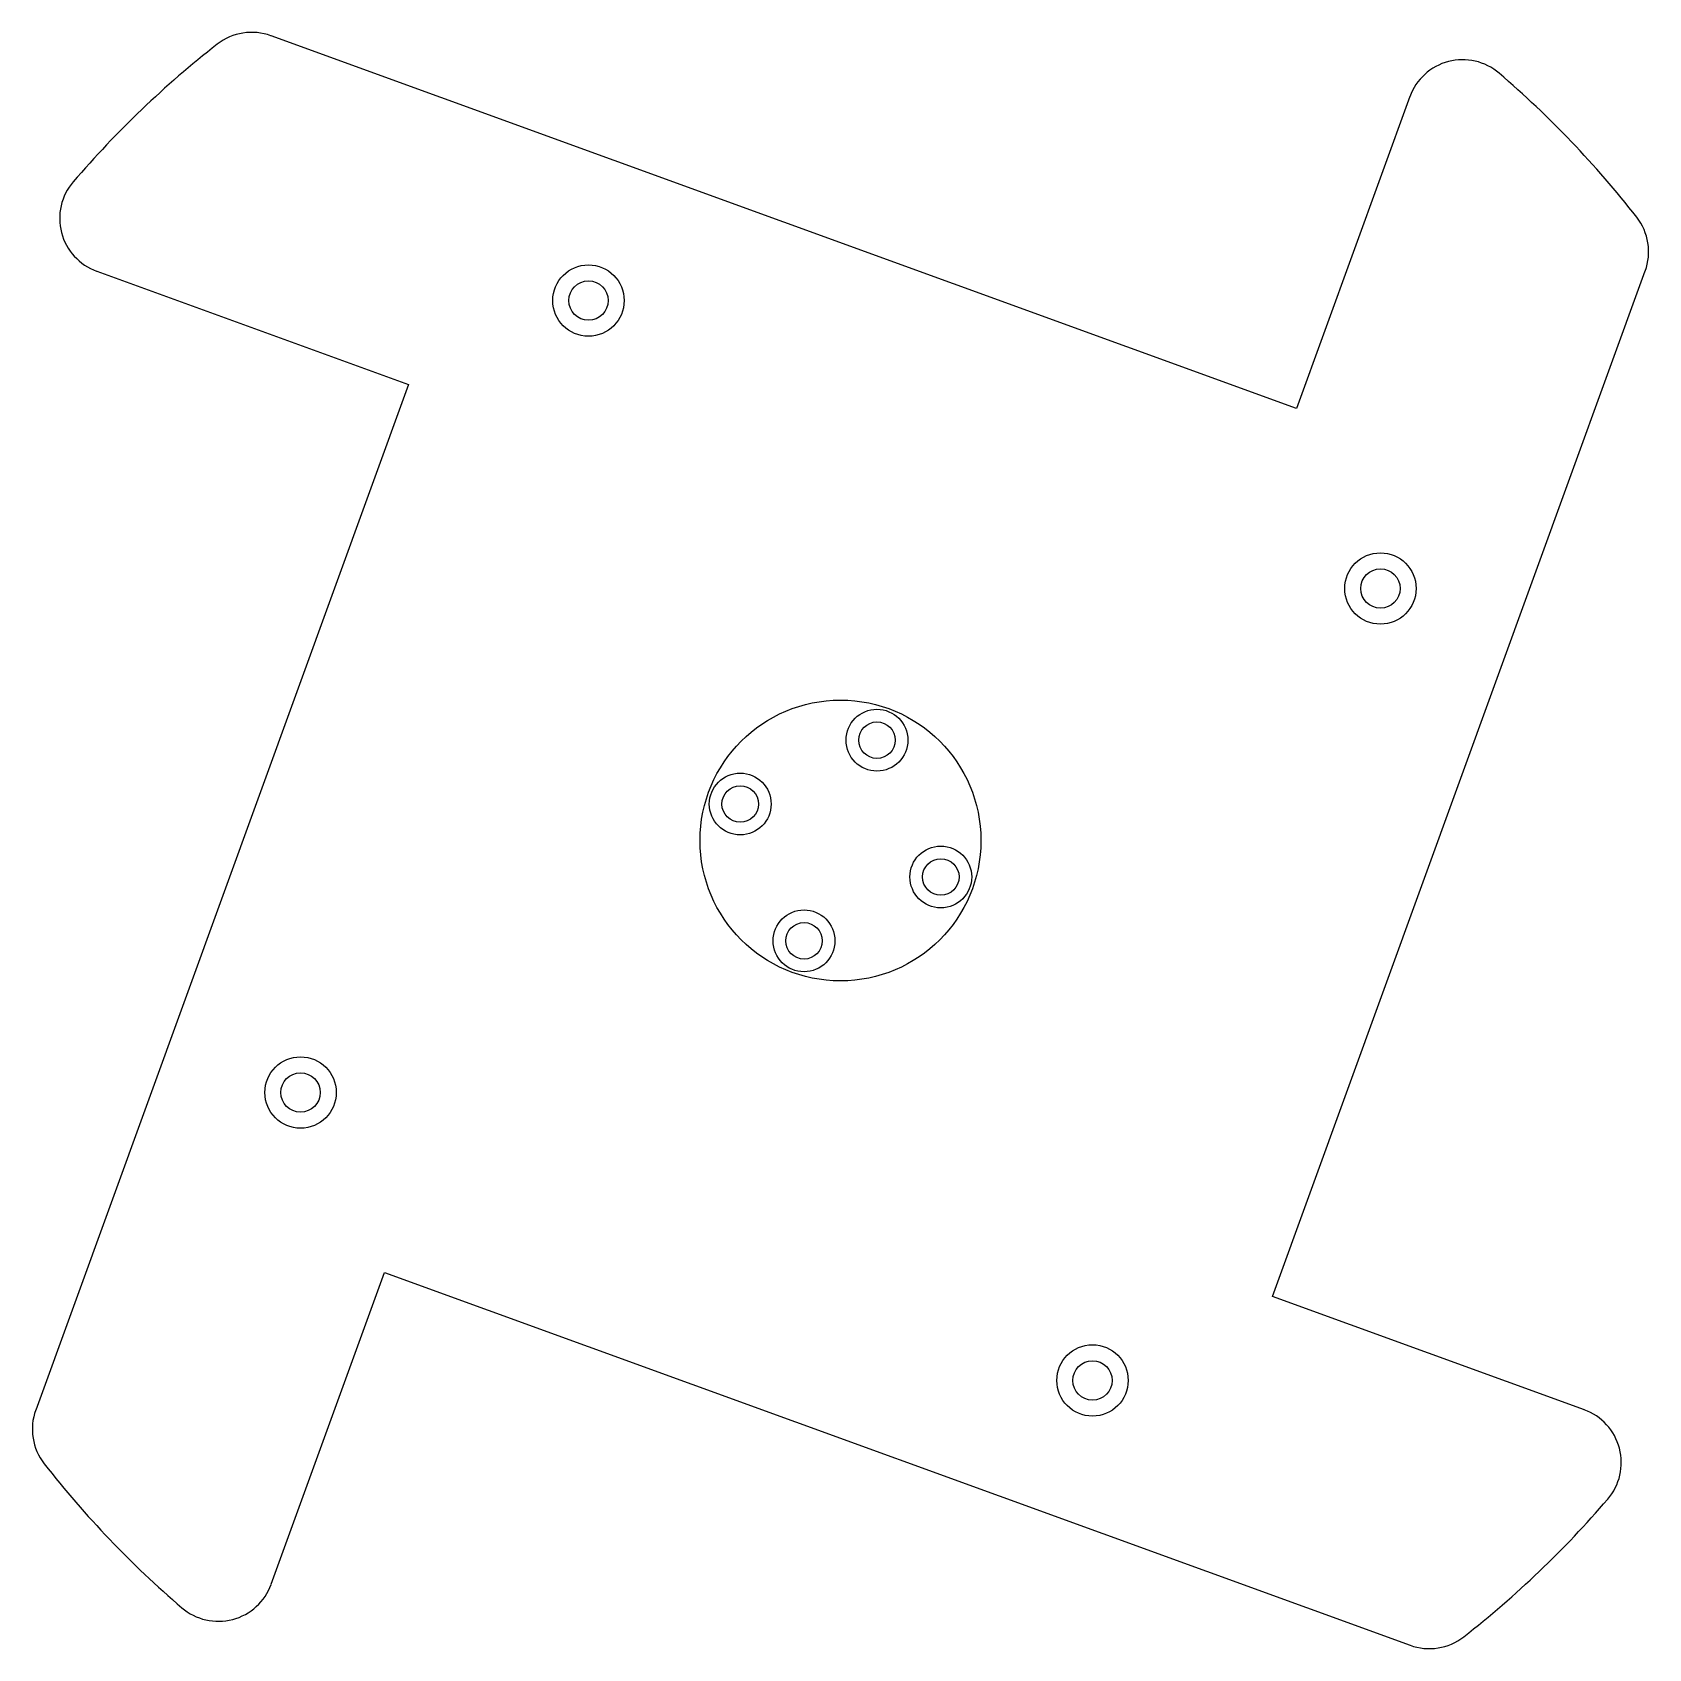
# Model space of a CAD drawing. Extents: x 88 to 376, y 20 to 307.
import ezdxf

# ---------------------------------------------------------------- set-up
doc = ezdxf.new("R2010")
doc.units = 0
doc.layers.get('0').update_dxf_attribs({"linetype": 'CONTINUOUS'})

msp = doc.modelspace()

# ---------------------------------------------------------------- linework, layer by layer
at = {"color": 7, "linetype": 'CONTINUOUS'}
for p, q in [((313.12, 240.41), (130.59, 306.77)), ((333.3, 295.92), (313.12, 240.41)), ((99.56, 264.85), (155.06, 244.67)), ((308.86, 82.35), (375.22, 264.89)), ((155.06, 244.67), (88.7, 62.13)), ((130.63, 31.11), (150.8, 86.61)), ((150.8, 86.61), (333.34, 20.25)), ((364.37, 62.17), (308.86, 82.35))]:
    msp.add_line(p, q, dxfattribs=at)
for centre, radius in [((187.1, 259.62), 6.35), ((187.1, 259.62), 3.5), ((328.07, 208.37), 6.35), ((328.07, 208.37), 3.5), ((238.45, 181.37), 5.5), ((238.45, 181.37), 3.25), ((214.11, 170), 5.5), ((214.11, 170), 3.25), ((249.82, 157.02), 5.5), ((249.82, 157.02), 3.25), ((225.47, 145.65), 5.5), ((225.47, 145.65), 3.25), ((135.85, 118.65), 6.35), ((135.85, 118.65), 3.5), ((276.82, 67.4), 6.35), ((276.82, 67.4), 3.5)]:
    msp.add_circle(centre, radius, dxfattribs=at)
msp.add_circle((231.96, 163.51), 25)
for centre, radius, start, end in [((231.96, 163.51), 180, 128.0559, 139.3543), ((127.17, 297.37), 10, 70.0216, 128.0559), ((342.7, 292.5), 10, 49.3543, 160.0216), ((231.96, 163.51), 180, 38.0559, 49.3543), ((102.97, 274.25), 10, 139.3543, 250.0216), ((365.82, 268.3), 10, 340.0216, 38.0559), ((98.1, 58.72), 10, 160.0216, 218.0559), ((360.95, 52.78), 10, 319.3543, 70.0216), ((231.96, 163.51), 180, 218.0559, 229.3543), ((231.96, 163.51), 180, 308.0559, 319.3543), ((121.23, 34.52), 10, 229.3543, 340.0216), ((336.76, 29.65), 10, 250.0216, 308.0559)]:
    msp.add_arc(centre, radius, start, end, dxfattribs=at)

doc.saveas('drawing.dxf')
